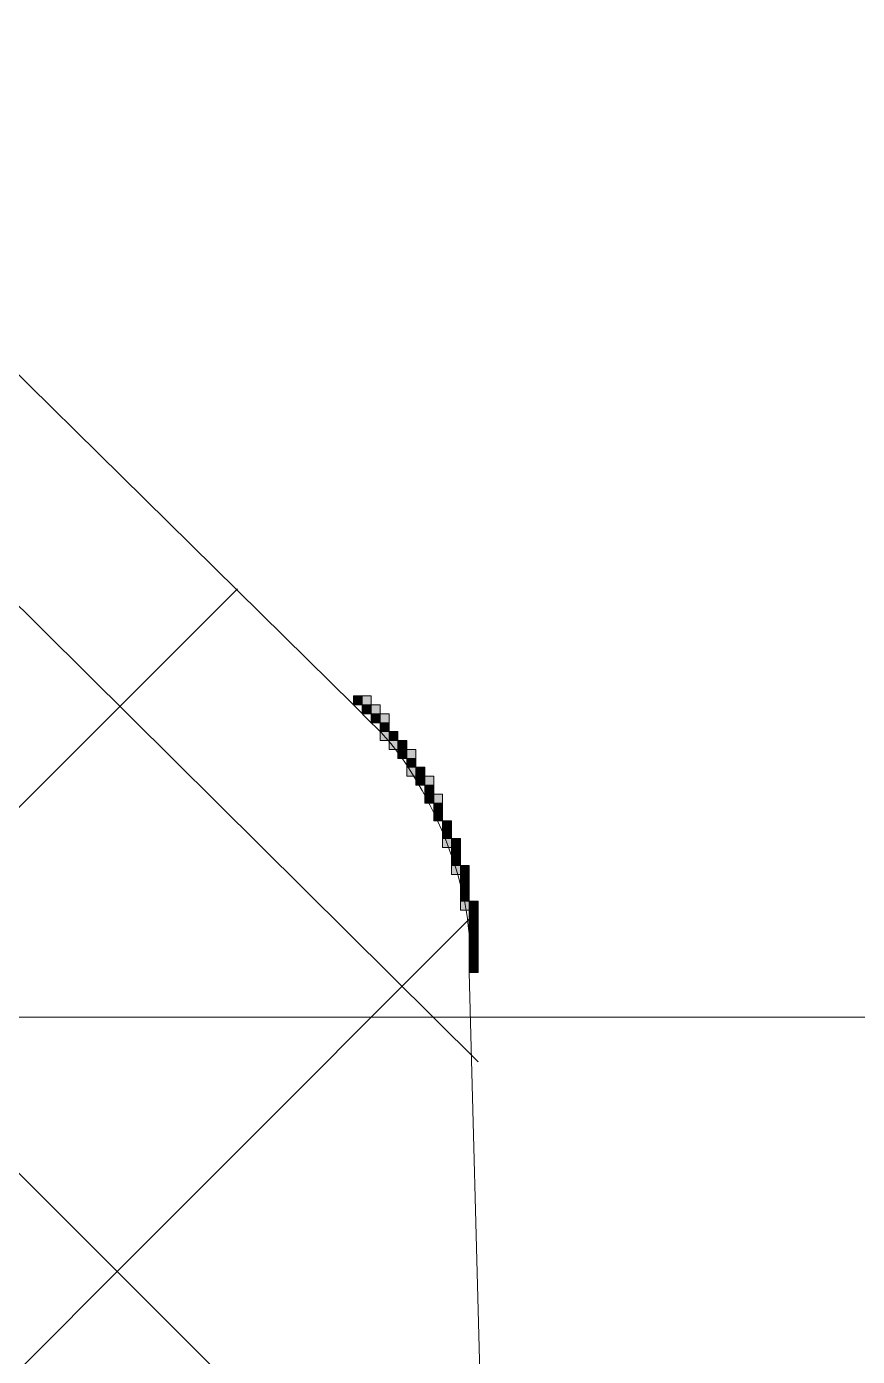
# Model space of a CAD drawing. Header units: inches. Extents: x 11 to 682, y 148 to 1119.
# Drawn here: x 333.38 to 338.97, y 848.22 to 857.16 of the extents above; entities that cross this region are included whole.
import ezdxf

# ---------------------------------------------------------------- set-up
doc = ezdxf.new("R2010")
doc.units = ezdxf.units.IN
doc.header["$MEASUREMENT"] = 0
doc.layers.add('图层 1', color=7, linetype='Continuous')

msp = doc.modelspace()

# ---------------------------------------------------------------- hatches: boundary and pattern name
at = {"layer": '图层 1', "true_color": 0xffffff}
h = msp.add_hatch(color=7, dxfattribs=at)
h.dxf.hatch_style = 2
h.paths.add_polyline_path([(335.5801, 852.6001), (335.6401, 852.6001), (335.6401, 852.6602), (335.5801, 852.6602)])
h = msp.add_hatch(color=7, dxfattribs=at)
h.dxf.hatch_style = 2
h.paths.add_polyline_path([(335.5801, 852.6001), (335.6401, 852.6001), (335.6401, 852.6602), (335.5801, 852.6602)])
h = msp.add_hatch(color=7, dxfattribs=at)
h.dxf.hatch_style = 2
h.paths.add_polyline_path([(335.6401, 852.54), (335.7002, 852.54), (335.7002, 852.6602), (335.6401, 852.6602)])
h = msp.add_hatch(color=7, dxfattribs=at)
h.dxf.hatch_style = 2
h.paths.add_polyline_path([(335.6401, 852.54), (335.7002, 852.54), (335.7002, 852.6001), (335.6401, 852.6001)])
h = msp.add_hatch(color=7, dxfattribs=at)
h.dxf.hatch_style = 2
h.paths.add_polyline_path([(335.6401, 852.54), (335.7002, 852.54), (335.7002, 852.6001), (335.6401, 852.6001)])
h = msp.add_hatch(color=7, dxfattribs=at)
h.dxf.hatch_style = 2
h.paths.add_polyline_path([(335.6401, 852.54), (335.7002, 852.54), (335.7002, 852.6001), (335.6401, 852.6001)])
h = msp.add_hatch(color=7, dxfattribs=at)
h.dxf.hatch_style = 2
h.paths.add_polyline_path([(335.7002, 852.48), (335.7598, 852.48), (335.7598, 852.6001), (335.7002, 852.6001)])
h = msp.add_hatch(color=7, dxfattribs=at)
h.dxf.hatch_style = 2
h.paths.add_polyline_path([(335.7002, 852.48), (335.7598, 852.48), (335.7598, 852.54), (335.7002, 852.54)])
h = msp.add_hatch(color=7, dxfattribs=at)
h.dxf.hatch_style = 2
h.paths.add_polyline_path([(335.7002, 852.48), (335.7598, 852.48), (335.7598, 852.54), (335.7002, 852.54)])
h = msp.add_hatch(color=7, dxfattribs=at)
h.dxf.hatch_style = 2
h.paths.add_polyline_path([(335.7002, 852.48), (335.7598, 852.48), (335.7598, 852.54), (335.7002, 852.54)])
h = msp.add_hatch(color=7, dxfattribs=at)
h.dxf.hatch_style = 2
h.paths.add_polyline_path([(335.7002, 852.48), (335.7598, 852.48), (335.7598, 852.54), (335.7002, 852.54)])
h = msp.add_hatch(color=7, dxfattribs=at)
h.dxf.hatch_style = 2
h.paths.add_polyline_path([(335.7598, 852.4199), (335.8198, 852.4199), (335.8198, 852.54), (335.7598, 852.54)])
h = msp.add_hatch(color=7, dxfattribs=at)
h.dxf.hatch_style = 2
h.paths.add_polyline_path([(335.7598, 852.4199), (335.8198, 852.4199), (335.8198, 852.48), (335.7598, 852.48)])
h = msp.add_hatch(color=7, dxfattribs=at)
h.dxf.hatch_style = 2
h.paths.add_polyline_path([(335.7598, 852.4199), (335.8198, 852.4199), (335.8198, 852.48), (335.7598, 852.48)])
h = msp.add_hatch(color=7, dxfattribs=at)
h.dxf.hatch_style = 2
h.paths.add_polyline_path([(335.7598, 852.4199), (335.8198, 852.4199), (335.8198, 852.48), (335.7598, 852.48)])
h = msp.add_hatch(color=7, dxfattribs=at)
h.dxf.hatch_style = 2
h.paths.add_polyline_path([(335.7598, 852.3599), (335.8799, 852.3599), (335.8799, 852.4199), (335.7598, 852.4199)])
h = msp.add_hatch(color=7, dxfattribs=at)
h.dxf.hatch_style = 2
h.paths.add_polyline_path([(335.8198, 852.2998), (335.8799, 852.2998), (335.8799, 852.4199), (335.8198, 852.4199)])
h = msp.add_hatch(color=7, dxfattribs=at)
h.dxf.hatch_style = 2
h.paths.add_polyline_path([(335.8198, 852.3599), (335.8799, 852.3599), (335.8799, 852.4199), (335.8198, 852.4199)])
h = msp.add_hatch(color=7, dxfattribs=at)
h.dxf.hatch_style = 2
h.paths.add_polyline_path([(335.8198, 852.3599), (335.8799, 852.3599), (335.8799, 852.4199), (335.8198, 852.4199)])
h = msp.add_hatch(color=7, dxfattribs=at)
h.dxf.hatch_style = 2
h.paths.add_polyline_path([(335.8198, 852.2998), (335.9399, 852.2998), (335.9399, 852.3599), (335.8198, 852.3599)])
h = msp.add_hatch(color=7, dxfattribs=at)
h.dxf.hatch_style = 2
h.paths.add_polyline_path([(335.8799, 852.2402), (335.9399, 852.2402), (335.9399, 852.3599), (335.8799, 852.3599)])
h = msp.add_hatch(color=7, dxfattribs=at)
h.dxf.hatch_style = 2
h.paths.add_polyline_path([(335.8799, 852.2998), (335.9399, 852.2998), (335.9399, 852.3599), (335.8799, 852.3599)])
h = msp.add_hatch(color=7, dxfattribs=at)
h.dxf.hatch_style = 2
h.paths.add_polyline_path([(335.8799, 852.2402), (336, 852.2402), (336, 852.2998), (335.8799, 852.2998)])
h = msp.add_hatch(color=7, dxfattribs=at)
h.dxf.hatch_style = 2
h.paths.add_polyline_path([(335.8799, 852.2402), (335.9399, 852.2402), (335.9399, 852.2998), (335.8799, 852.2998)])
h = msp.add_hatch(color=7, dxfattribs=at)
h.dxf.hatch_style = 2
h.paths.add_polyline_path([(335.9399, 852.1802), (336, 852.1802), (336, 852.2998), (335.9399, 852.2998)])
h = msp.add_hatch(color=7, dxfattribs=at)
h.dxf.hatch_style = 2
h.paths.add_polyline_path([(335.9399, 852.1802), (336, 852.1802), (336, 852.2402), (335.9399, 852.2402)])
h = msp.add_hatch(color=7, dxfattribs=at)
h.dxf.hatch_style = 2
h.paths.add_polyline_path([(335.9399, 852.1802), (336, 852.1802), (336, 852.2402), (335.9399, 852.2402)])
h = msp.add_hatch(color=7, dxfattribs=at)
h.dxf.hatch_style = 2
h.paths.add_polyline_path([(335.9399, 852.1802), (336, 852.1802), (336, 852.2402), (335.9399, 852.2402)])
h = msp.add_hatch(color=7, dxfattribs=at)
h.dxf.hatch_style = 2
h.paths.add_polyline_path([(335.9399, 852.1201), (336.0601, 852.1201), (336.0601, 852.1802), (335.9399, 852.1802)])
h = msp.add_hatch(color=7, dxfattribs=at)
h.dxf.hatch_style = 2
h.paths.add_polyline_path([(336, 852.0601), (336.0601, 852.0601), (336.0601, 852.1802), (336, 852.1802)])
h = msp.add_hatch(color=7, dxfattribs=at)
h.dxf.hatch_style = 2
h.paths.add_polyline_path([(336, 852.1201), (336.0601, 852.1201), (336.0601, 852.1802), (336, 852.1802)])
h = msp.add_hatch(color=7, dxfattribs=at)
h.dxf.hatch_style = 2
h.paths.add_polyline_path([(336, 852.0601), (336.0601, 852.0601), (336.0601, 852.1201), (336, 852.1201)])
h = msp.add_hatch(color=7, dxfattribs=at)
h.dxf.hatch_style = 2
h.paths.add_polyline_path([(336, 852.0601), (336.0601, 852.0601), (336.0601, 852.1201), (336, 852.1201)])
h = msp.add_hatch(color=7, dxfattribs=at)
h.dxf.hatch_style = 2
h.paths.add_polyline_path([(336, 852.0601), (336.0601, 852.0601), (336.0601, 852.1201), (336, 852.1201)])
h = msp.add_hatch(color=7, dxfattribs=at)
h.dxf.hatch_style = 2
h.paths.add_polyline_path([(336.0601, 852), (336.1201, 852), (336.1201, 852.1201), (336.0601, 852.1201)])
h = msp.add_hatch(color=7, dxfattribs=at)
h.dxf.hatch_style = 2
h.paths.add_polyline_path([(336.0601, 851.9399), (336.1201, 851.9399), (336.1201, 852.0601), (336.0601, 852.0601)])
h = msp.add_hatch(color=7, dxfattribs=at)
h.dxf.hatch_style = 2
h.paths.add_polyline_path([(336.0601, 852), (336.1201, 852), (336.1201, 852.0601), (336.0601, 852.0601)])
h = msp.add_hatch(color=7, dxfattribs=at)
h.dxf.hatch_style = 2
h.paths.add_polyline_path([(336.0601, 852), (336.1201, 852), (336.1201, 852.0601), (336.0601, 852.0601)])
h = msp.add_hatch(color=7, dxfattribs=at)
h.dxf.hatch_style = 2
h.paths.add_polyline_path([(336.0601, 851.9399), (336.1201, 851.9399), (336.1201, 852), (336.0601, 852)])
h = msp.add_hatch(color=7, dxfattribs=at)
h.dxf.hatch_style = 2
h.paths.add_polyline_path([(336.0601, 851.9399), (336.1201, 851.9399), (336.1201, 852), (336.0601, 852)])
h = msp.add_hatch(color=7, dxfattribs=at)
h.dxf.hatch_style = 2
h.paths.add_polyline_path([(336.1201, 851.8799), (336.1802, 851.8799), (336.1802, 852), (336.1201, 852)])
h = msp.add_hatch(color=7, dxfattribs=at)
h.dxf.hatch_style = 2
h.paths.add_polyline_path([(336.1201, 851.8198), (336.1802, 851.8198), (336.1802, 851.9399), (336.1201, 851.9399)])
h = msp.add_hatch(color=7, dxfattribs=at)
h.dxf.hatch_style = 2
h.paths.add_polyline_path([(336.1201, 851.8799), (336.1802, 851.8799), (336.1802, 851.9399), (336.1201, 851.9399)])
h = msp.add_hatch(color=7, dxfattribs=at)
h.dxf.hatch_style = 2
h.paths.add_polyline_path([(336.1201, 851.8799), (336.1802, 851.8799), (336.1802, 851.9399), (336.1201, 851.9399)])
h = msp.add_hatch(color=7, dxfattribs=at)
h.dxf.hatch_style = 2
h.paths.add_polyline_path([(336.1201, 851.8198), (336.1802, 851.8198), (336.1802, 851.8799), (336.1201, 851.8799)])
h = msp.add_hatch(color=7, dxfattribs=at)
h.dxf.hatch_style = 2
h.paths.add_polyline_path([(336.1201, 851.8198), (336.1802, 851.8198), (336.1802, 851.8799), (336.1201, 851.8799)])
h = msp.add_hatch(color=7, dxfattribs=at)
h.dxf.hatch_style = 2
h.paths.add_polyline_path([(336.1201, 851.8198), (336.1802, 851.8198), (336.1802, 851.8799), (336.1201, 851.8799)])
h = msp.add_hatch(color=7, dxfattribs=at)
h.dxf.hatch_style = 2
h.paths.add_polyline_path([(336.1802, 851.7002), (336.2402, 851.7002), (336.2402, 851.8198), (336.1802, 851.8198)])
h = msp.add_hatch(color=7, dxfattribs=at)
h.dxf.hatch_style = 2
h.paths.add_polyline_path([(336.1802, 851.7598), (336.2402, 851.7598), (336.2402, 851.8198), (336.1802, 851.8198)])
h = msp.add_hatch(color=7, dxfattribs=at)
h.dxf.hatch_style = 2
h.paths.add_polyline_path([(336.1802, 851.7598), (336.2402, 851.7598), (336.2402, 851.8198), (336.1802, 851.8198)])
h = msp.add_hatch(color=7, dxfattribs=at)
h.dxf.hatch_style = 2
h.paths.add_polyline_path([(336.1802, 851.7598), (336.2402, 851.7598), (336.2402, 851.8198), (336.1802, 851.8198)])
h = msp.add_hatch(color=7, dxfattribs=at)
h.dxf.hatch_style = 2
h.paths.add_polyline_path([(336.1802, 851.7002), (336.2402, 851.7002), (336.2402, 851.7603), (336.1802, 851.7603)])
h = msp.add_hatch(color=7, dxfattribs=at)
h.dxf.hatch_style = 2
h.paths.add_polyline_path([(336.1802, 851.7002), (336.2402, 851.7002), (336.2402, 851.7603), (336.1802, 851.7603)])
h = msp.add_hatch(color=7, dxfattribs=at)
h.dxf.hatch_style = 2
h.paths.add_polyline_path([(336.1802, 851.7002), (336.2402, 851.7002), (336.2402, 851.7603), (336.1802, 851.7603)])
h = msp.add_hatch(color=7, dxfattribs=at)
h.dxf.hatch_style = 2
h.paths.add_polyline_path([(336.1802, 851.6401), (336.2998, 851.6401), (336.2998, 851.7002), (336.1802, 851.7002)])
h = msp.add_hatch(color=7, dxfattribs=at)
h.dxf.hatch_style = 2
h.paths.add_polyline_path([(336.2402, 851.5801), (336.2998, 851.5801), (336.2998, 851.7002), (336.2402, 851.7002)])
h = msp.add_hatch(color=7, dxfattribs=at)
h.dxf.hatch_style = 2
h.paths.add_polyline_path([(336.2402, 851.6401), (336.2998, 851.6401), (336.2998, 851.7002), (336.2402, 851.7002)])
h = msp.add_hatch(color=7, dxfattribs=at)
h.dxf.hatch_style = 2
h.paths.add_polyline_path([(336.2402, 851.52), (336.2998, 851.52), (336.2998, 851.6401), (336.2402, 851.6401)])
h = msp.add_hatch(color=7, dxfattribs=at)
h.dxf.hatch_style = 2
h.paths.add_polyline_path([(336.2402, 851.5801), (336.2998, 851.5801), (336.2998, 851.6401), (336.2402, 851.6401)])
h = msp.add_hatch(color=7, dxfattribs=at)
h.dxf.hatch_style = 2
h.paths.add_polyline_path([(336.2402, 851.5801), (336.2998, 851.5801), (336.2998, 851.6401), (336.2402, 851.6401)])
h = msp.add_hatch(color=7, dxfattribs=at)
h.dxf.hatch_style = 2
h.paths.add_polyline_path([(336.2402, 851.52), (336.2998, 851.52), (336.2998, 851.5801), (336.2402, 851.5801)])
h = msp.add_hatch(color=7, dxfattribs=at)
h.dxf.hatch_style = 2
h.paths.add_polyline_path([(336.2402, 851.52), (336.2998, 851.52), (336.2998, 851.5801), (336.2402, 851.5801)])
h = msp.add_hatch(color=7, dxfattribs=at)
h.dxf.hatch_style = 2
h.paths.add_polyline_path([(336.2402, 851.52), (336.2998, 851.52), (336.2998, 851.5801), (336.2402, 851.5801)])
h = msp.add_hatch(color=7, dxfattribs=at)
h.dxf.hatch_style = 2
h.paths.add_polyline_path([(336.2402, 851.46), (336.3599, 851.46), (336.3599, 851.52), (336.2402, 851.52)])
h = msp.add_hatch(color=7, dxfattribs=at)
h.dxf.hatch_style = 2
h.paths.add_polyline_path([(336.2998, 851.3999), (336.3599, 851.3999), (336.3599, 851.52), (336.2998, 851.52)])
h = msp.add_hatch(color=7, dxfattribs=at)
h.dxf.hatch_style = 2
h.paths.add_polyline_path([(336.2998, 851.46), (336.3599, 851.46), (336.3599, 851.52), (336.2998, 851.52)])
h = msp.add_hatch(color=7, dxfattribs=at)
h.dxf.hatch_style = 2
h.paths.add_polyline_path([(336.2998, 851.3398), (336.3599, 851.3398), (336.3599, 851.46), (336.2998, 851.46)])
h = msp.add_hatch(color=7, dxfattribs=at)
h.dxf.hatch_style = 2
h.paths.add_polyline_path([(336.2998, 851.3999), (336.3599, 851.3999), (336.3599, 851.46), (336.2998, 851.46)])
h = msp.add_hatch(color=7, dxfattribs=at)
h.dxf.hatch_style = 2
h.paths.add_polyline_path([(336.2998, 851.3999), (336.3599, 851.3999), (336.3599, 851.46), (336.2998, 851.46)])
h = msp.add_hatch(color=7, dxfattribs=at)
h.dxf.hatch_style = 2
h.paths.add_polyline_path([(336.2998, 851.2803), (336.3599, 851.2803), (336.3599, 851.3999), (336.2998, 851.3999)])
h = msp.add_hatch(color=7, dxfattribs=at)
h.dxf.hatch_style = 2
h.paths.add_polyline_path([(336.2998, 851.3398), (336.3599, 851.3398), (336.3599, 851.3999), (336.2998, 851.3999)])
h = msp.add_hatch(color=7, dxfattribs=at)
h.dxf.hatch_style = 2
h.paths.add_polyline_path([(336.2998, 851.3398), (336.3599, 851.3398), (336.3599, 851.3999), (336.2998, 851.3999)])
h = msp.add_hatch(color=7, dxfattribs=at)
h.dxf.hatch_style = 2
h.paths.add_polyline_path([(336.2998, 851.2803), (336.3599, 851.2803), (336.3599, 851.3398), (336.2998, 851.3398)])
h = msp.add_hatch(color=7, dxfattribs=at)
h.dxf.hatch_style = 2
h.paths.add_polyline_path([(336.2998, 851.2803), (336.3599, 851.2803), (336.3599, 851.3398), (336.2998, 851.3398)])
h = msp.add_hatch(color=7, dxfattribs=at)
h.dxf.hatch_style = 2
h.paths.add_polyline_path([(336.2998, 851.2197), (336.4199, 851.2197), (336.4199, 851.2798), (336.2998, 851.2798)])
h = msp.add_hatch(color=7, dxfattribs=at)
h.dxf.hatch_style = 2
h.paths.add_polyline_path([(336.3599, 851.1602), (336.4199, 851.1602), (336.4199, 851.2798), (336.3599, 851.2798)])
h = msp.add_hatch(color=7, dxfattribs=at)
h.dxf.hatch_style = 2
h.paths.add_polyline_path([(336.3599, 851.2197), (336.4199, 851.2197), (336.4199, 851.2798), (336.3599, 851.2798)])
h = msp.add_hatch(color=7, dxfattribs=at)
h.dxf.hatch_style = 2
h.paths.add_polyline_path([(336.3599, 851.1001), (336.4199, 851.1001), (336.4199, 851.2197), (336.3599, 851.2197)])
h = msp.add_hatch(color=7, dxfattribs=at)
h.dxf.hatch_style = 2
h.paths.add_polyline_path([(336.3599, 851.1602), (336.4199, 851.1602), (336.4199, 851.2197), (336.3599, 851.2197)])
h = msp.add_hatch(color=7, dxfattribs=at)
h.dxf.hatch_style = 2
h.paths.add_polyline_path([(336.3599, 851.1602), (336.4199, 851.1602), (336.4199, 851.2197), (336.3599, 851.2197)])
h = msp.add_hatch(color=7, dxfattribs=at)
h.dxf.hatch_style = 2
h.paths.add_polyline_path([(336.3599, 851.04), (336.4199, 851.04), (336.4199, 851.1602), (336.3599, 851.1602)])
h = msp.add_hatch(color=7, dxfattribs=at)
h.dxf.hatch_style = 2
h.paths.add_polyline_path([(336.3599, 851.1001), (336.4199, 851.1001), (336.4199, 851.1602), (336.3599, 851.1602)])
h = msp.add_hatch(color=7, dxfattribs=at)
h.dxf.hatch_style = 2
h.paths.add_polyline_path([(336.3599, 851.1001), (336.4199, 851.1001), (336.4199, 851.1602), (336.3599, 851.1602)])
h = msp.add_hatch(color=7, dxfattribs=at)
h.dxf.hatch_style = 2
h.paths.add_polyline_path([(336.3599, 850.98), (336.4199, 850.98), (336.4199, 851.1001), (336.3599, 851.1001)])
h = msp.add_hatch(color=7, dxfattribs=at)
h.dxf.hatch_style = 2
h.paths.add_polyline_path([(336.3599, 851.04), (336.4199, 851.04), (336.4199, 851.1001), (336.3599, 851.1001)])
h = msp.add_hatch(color=7, dxfattribs=at)
h.dxf.hatch_style = 2
h.paths.add_polyline_path([(336.3599, 851.04), (336.4199, 851.04), (336.4199, 851.1001), (336.3599, 851.1001)])
h = msp.add_hatch(color=7, dxfattribs=at)
h.dxf.hatch_style = 2
h.paths.add_polyline_path([(336.3599, 850.9199), (336.4199, 850.9199), (336.4199, 851.04), (336.3599, 851.04)])
h = msp.add_hatch(color=7, dxfattribs=at)
h.dxf.hatch_style = 2
h.paths.add_polyline_path([(336.3599, 850.98), (336.4199, 850.98), (336.4199, 851.04), (336.3599, 851.04)])
h = msp.add_hatch(color=7, dxfattribs=at)
h.dxf.hatch_style = 2
h.paths.add_polyline_path([(336.3599, 850.8599), (336.4199, 850.8599), (336.4199, 850.98), (336.3599, 850.98)])
h = msp.add_hatch(color=7, dxfattribs=at)
h.dxf.hatch_style = 2
h.paths.add_polyline_path([(336.3599, 850.9199), (336.4199, 850.9199), (336.4199, 850.98), (336.3599, 850.98)])
h = msp.add_hatch(color=7, dxfattribs=at)
h.dxf.hatch_style = 2
h.paths.add_polyline_path([(336.3599, 850.9199), (336.4199, 850.9199), (336.4199, 850.98), (336.3599, 850.98)])
h = msp.add_hatch(color=7, dxfattribs=at)
h.dxf.hatch_style = 2
h.paths.add_polyline_path([(336.3599, 850.7998), (336.4199, 850.7998), (336.4199, 850.9199), (336.3599, 850.9199)])
h = msp.add_hatch(color=7, dxfattribs=at)
h.dxf.hatch_style = 2
h.paths.add_polyline_path([(336.3599, 850.8599), (336.4199, 850.8599), (336.4199, 850.9199), (336.3599, 850.9199)])
h = msp.add_hatch(color=7, dxfattribs=at)
h.dxf.hatch_style = 2
h.paths.add_polyline_path([(336.3599, 850.8599), (336.4199, 850.8599), (336.4199, 850.9199), (336.3599, 850.9199)])
h = msp.add_hatch(color=7, dxfattribs=at)
h.dxf.hatch_style = 2
h.paths.add_polyline_path([(336.3599, 850.7998), (336.4199, 850.7998), (336.4199, 850.8599), (336.3599, 850.8599)])
h = msp.add_hatch(color=7, dxfattribs=at)
h.dxf.hatch_style = 2
h.paths.add_polyline_path([(336.3599, 850.7998), (336.4199, 850.7998), (336.4199, 850.8599), (336.3599, 850.8599)])
h = msp.add_hatch(color=7, dxfattribs=at)
h.dxf.hatch_style = 2
h.paths.add_polyline_path([(336.3599, 850.7998), (336.4199, 850.7998), (336.4199, 850.8599), (336.3599, 850.8599)])

# ---------------------------------------------------------------- linework, layer by layer
at = {"layer": '图层 1', "color": 7, "lineweight": 18, "true_color": 0xffffff}
for points in [[(325.6196, 857.1597), (336.48, 846.2998)], [(329.3999, 857.1597), (336.4199, 850.1997)], [(331.6802, 856.4399), (335.5801, 852.6001)], [(331.6802, 856.4399), (335.5801, 852.6001)], [(330.8999, 849.4795), (334.7998, 853.3794)], [(331.02, 845.8193), (336.3599, 851.1597)], [(336.3599, 850.7998), (338.5801, 766.7998)], [(336.3599, 850.7998), (338.5801, 766.7998)], [(284.46, 850.5), (353.1602, 850.5)]]:
    msp.add_lwpolyline(points, dxfattribs=at)
at = {"layer": '图层 1', "lineweight": 0}
for points in [[(335.5801, 852.6001), (335.6401, 852.6001), (335.6401, 852.6602), (335.5801, 852.6602), (335.5801, 852.6001)], [(335.5801, 852.6001), (335.6401, 852.6001), (335.6401, 852.6602), (335.5801, 852.6602), (335.5801, 852.6001)], [(335.6401, 852.54), (335.7002, 852.54), (335.7002, 852.6602), (335.6401, 852.6602), (335.6401, 852.54)], [(335.6401, 852.54), (335.7002, 852.54), (335.7002, 852.6001), (335.6401, 852.6001), (335.6401, 852.54)], [(335.6401, 852.54), (335.7002, 852.54), (335.7002, 852.6001), (335.6401, 852.6001), (335.6401, 852.54)], [(335.6401, 852.54), (335.7002, 852.54), (335.7002, 852.6001), (335.6401, 852.6001), (335.6401, 852.54)], [(335.7002, 852.48), (335.7598, 852.48), (335.7598, 852.6001), (335.7002, 852.6001), (335.7002, 852.48)], [(335.7002, 852.48), (335.7598, 852.48), (335.7598, 852.54), (335.7002, 852.54), (335.7002, 852.48)], [(335.7002, 852.48), (335.7598, 852.48), (335.7598, 852.54), (335.7002, 852.54), (335.7002, 852.48)], [(335.7002, 852.48), (335.7598, 852.48), (335.7598, 852.54), (335.7002, 852.54), (335.7002, 852.48)], [(335.7002, 852.48), (335.7598, 852.48), (335.7598, 852.54), (335.7002, 852.54), (335.7002, 852.48)], [(335.7598, 852.4199), (335.8198, 852.4199), (335.8198, 852.54), (335.7598, 852.54), (335.7598, 852.4199)], [(335.7598, 852.4199), (335.8198, 852.4199), (335.8198, 852.48), (335.7598, 852.48), (335.7598, 852.4199)], [(335.7598, 852.4199), (335.8198, 852.4199), (335.8198, 852.48), (335.7598, 852.48), (335.7598, 852.4199)], [(335.7598, 852.4199), (335.8198, 852.4199), (335.8198, 852.48), (335.7598, 852.48), (335.7598, 852.4199)], [(335.7598, 852.3599), (335.8799, 852.3599), (335.8799, 852.4199), (335.7598, 852.4199), (335.7598, 852.3599)], [(335.8198, 852.2998), (335.8799, 852.2998), (335.8799, 852.4199), (335.8198, 852.4199), (335.8198, 852.2998)], [(335.8198, 852.3599), (335.8799, 852.3599), (335.8799, 852.4199), (335.8198, 852.4199), (335.8198, 852.3599)], [(335.8198, 852.3599), (335.8799, 852.3599), (335.8799, 852.4199), (335.8198, 852.4199), (335.8198, 852.3599)], [(335.8198, 852.2998), (335.9399, 852.2998), (335.9399, 852.3599), (335.8198, 852.3599), (335.8198, 852.2998)], [(335.8799, 852.2402), (335.9399, 852.2402), (335.9399, 852.3599), (335.8799, 852.3599), (335.8799, 852.2402)], [(335.8799, 852.2998), (335.9399, 852.2998), (335.9399, 852.3599), (335.8799, 852.3599), (335.8799, 852.2998)], [(335.8799, 852.2402), (336, 852.2402), (336, 852.2998), (335.8799, 852.2998), (335.8799, 852.2402)], [(335.8799, 852.2402), (335.9399, 852.2402), (335.9399, 852.2998), (335.8799, 852.2998), (335.8799, 852.2402)], [(335.9399, 852.1802), (336, 852.1802), (336, 852.2998), (335.9399, 852.2998), (335.9399, 852.1802)], [(335.9399, 852.1802), (336, 852.1802), (336, 852.2402), (335.9399, 852.2402), (335.9399, 852.1802)], [(335.9399, 852.1802), (336, 852.1802), (336, 852.2402), (335.9399, 852.2402), (335.9399, 852.1802)], [(335.9399, 852.1802), (336, 852.1802), (336, 852.2402), (335.9399, 852.2402), (335.9399, 852.1802)], [(335.9399, 852.1201), (336.0601, 852.1201), (336.0601, 852.1802), (335.9399, 852.1802), (335.9399, 852.1201)], [(336, 852.0601), (336.0601, 852.0601), (336.0601, 852.1802), (336, 852.1802), (336, 852.0601)], [(336, 852.1201), (336.0601, 852.1201), (336.0601, 852.1802), (336, 852.1802), (336, 852.1201)], [(336, 852.0601), (336.0601, 852.0601), (336.0601, 852.1201), (336, 852.1201), (336, 852.0601)], [(336, 852.0601), (336.0601, 852.0601), (336.0601, 852.1201), (336, 852.1201), (336, 852.0601)], [(336, 852.0601), (336.0601, 852.0601), (336.0601, 852.1201), (336, 852.1201), (336, 852.0601)], [(336.0601, 852), (336.1201, 852), (336.1201, 852.1201), (336.0601, 852.1201), (336.0601, 852)], [(336.0601, 851.9399), (336.1201, 851.9399), (336.1201, 852.0601), (336.0601, 852.0601), (336.0601, 851.9399)], [(336.0601, 852), (336.1201, 852), (336.1201, 852.0601), (336.0601, 852.0601), (336.0601, 852)], [(336.0601, 852), (336.1201, 852), (336.1201, 852.0601), (336.0601, 852.0601), (336.0601, 852)], [(336.0601, 851.9399), (336.1201, 851.9399), (336.1201, 852), (336.0601, 852), (336.0601, 851.9399)], [(336.0601, 851.9399), (336.1201, 851.9399), (336.1201, 852), (336.0601, 852), (336.0601, 851.9399)], [(336.1201, 851.8799), (336.1802, 851.8799), (336.1802, 852), (336.1201, 852), (336.1201, 851.8799)], [(336.1201, 851.8198), (336.1802, 851.8198), (336.1802, 851.9399), (336.1201, 851.9399), (336.1201, 851.8198)], [(336.1201, 851.8799), (336.1802, 851.8799), (336.1802, 851.9399), (336.1201, 851.9399), (336.1201, 851.8799)], [(336.1201, 851.8799), (336.1802, 851.8799), (336.1802, 851.9399), (336.1201, 851.9399), (336.1201, 851.8799)], [(336.1201, 851.8198), (336.1802, 851.8198), (336.1802, 851.8799), (336.1201, 851.8799), (336.1201, 851.8198)], [(336.1201, 851.8198), (336.1802, 851.8198), (336.1802, 851.8799), (336.1201, 851.8799), (336.1201, 851.8198)], [(336.1201, 851.8198), (336.1802, 851.8198), (336.1802, 851.8799), (336.1201, 851.8799), (336.1201, 851.8198)], [(336.1802, 851.7002), (336.2402, 851.7002), (336.2402, 851.8198), (336.1802, 851.8198), (336.1802, 851.7002)], [(336.1802, 851.7598), (336.2402, 851.7598), (336.2402, 851.8198), (336.1802, 851.8198), (336.1802, 851.7598)], [(336.1802, 851.7598), (336.2402, 851.7598), (336.2402, 851.8198), (336.1802, 851.8198), (336.1802, 851.7598)], [(336.1802, 851.7598), (336.2402, 851.7598), (336.2402, 851.8198), (336.1802, 851.8198), (336.1802, 851.7598)], [(336.1802, 851.7002), (336.2402, 851.7002), (336.2402, 851.7603), (336.1802, 851.7603), (336.1802, 851.7002)], [(336.1802, 851.7002), (336.2402, 851.7002), (336.2402, 851.7603), (336.1802, 851.7603), (336.1802, 851.7002)], [(336.1802, 851.7002), (336.2402, 851.7002), (336.2402, 851.7603), (336.1802, 851.7603), (336.1802, 851.7002)], [(336.1802, 851.6401), (336.2998, 851.6401), (336.2998, 851.7002), (336.1802, 851.7002), (336.1802, 851.6401)], [(336.2402, 851.5801), (336.2998, 851.5801), (336.2998, 851.7002), (336.2402, 851.7002), (336.2402, 851.5801)], [(336.2402, 851.6401), (336.2998, 851.6401), (336.2998, 851.7002), (336.2402, 851.7002), (336.2402, 851.6401)], [(336.2402, 851.52), (336.2998, 851.52), (336.2998, 851.6401), (336.2402, 851.6401), (336.2402, 851.52)], [(336.2402, 851.5801), (336.2998, 851.5801), (336.2998, 851.6401), (336.2402, 851.6401), (336.2402, 851.5801)], [(336.2402, 851.5801), (336.2998, 851.5801), (336.2998, 851.6401), (336.2402, 851.6401), (336.2402, 851.5801)], [(336.2402, 851.52), (336.2998, 851.52), (336.2998, 851.5801), (336.2402, 851.5801), (336.2402, 851.52)], [(336.2402, 851.52), (336.2998, 851.52), (336.2998, 851.5801), (336.2402, 851.5801), (336.2402, 851.52)], [(336.2402, 851.52), (336.2998, 851.52), (336.2998, 851.5801), (336.2402, 851.5801), (336.2402, 851.52)], [(336.2402, 851.46), (336.3599, 851.46), (336.3599, 851.52), (336.2402, 851.52), (336.2402, 851.46)], [(336.2998, 851.3999), (336.3599, 851.3999), (336.3599, 851.52), (336.2998, 851.52), (336.2998, 851.3999)], [(336.2998, 851.46), (336.3599, 851.46), (336.3599, 851.52), (336.2998, 851.52), (336.2998, 851.46)], [(336.2998, 851.3398), (336.3599, 851.3398), (336.3599, 851.46), (336.2998, 851.46), (336.2998, 851.3398)], [(336.2998, 851.3999), (336.3599, 851.3999), (336.3599, 851.46), (336.2998, 851.46), (336.2998, 851.3999)], [(336.2998, 851.3999), (336.3599, 851.3999), (336.3599, 851.46), (336.2998, 851.46), (336.2998, 851.3999)], [(336.2998, 851.2803), (336.3599, 851.2803), (336.3599, 851.3999), (336.2998, 851.3999), (336.2998, 851.2803)], [(336.2998, 851.3398), (336.3599, 851.3398), (336.3599, 851.3999), (336.2998, 851.3999), (336.2998, 851.3398)], [(336.2998, 851.3398), (336.3599, 851.3398), (336.3599, 851.3999), (336.2998, 851.3999), (336.2998, 851.3398)], [(336.2998, 851.2803), (336.3599, 851.2803), (336.3599, 851.3398), (336.2998, 851.3398), (336.2998, 851.2803)], [(336.2998, 851.2803), (336.3599, 851.2803), (336.3599, 851.3398), (336.2998, 851.3398), (336.2998, 851.2803)], [(336.2998, 851.2197), (336.4199, 851.2197), (336.4199, 851.2798), (336.2998, 851.2798), (336.2998, 851.2197)], [(336.3599, 851.1602), (336.4199, 851.1602), (336.4199, 851.2798), (336.3599, 851.2798), (336.3599, 851.1602)], [(336.3599, 851.2197), (336.4199, 851.2197), (336.4199, 851.2798), (336.3599, 851.2798), (336.3599, 851.2197)], [(336.3599, 851.1001), (336.4199, 851.1001), (336.4199, 851.2197), (336.3599, 851.2197), (336.3599, 851.1001)], [(336.3599, 851.1602), (336.4199, 851.1602), (336.4199, 851.2197), (336.3599, 851.2197), (336.3599, 851.1602)], [(336.3599, 851.1602), (336.4199, 851.1602), (336.4199, 851.2197), (336.3599, 851.2197), (336.3599, 851.1602)], [(336.3599, 851.04), (336.4199, 851.04), (336.4199, 851.1602), (336.3599, 851.1602), (336.3599, 851.04)], [(336.3599, 851.1001), (336.4199, 851.1001), (336.4199, 851.1602), (336.3599, 851.1602), (336.3599, 851.1001)], [(336.3599, 851.1001), (336.4199, 851.1001), (336.4199, 851.1602), (336.3599, 851.1602), (336.3599, 851.1001)], [(336.3599, 850.98), (336.4199, 850.98), (336.4199, 851.1001), (336.3599, 851.1001), (336.3599, 850.98)], [(336.3599, 851.04), (336.4199, 851.04), (336.4199, 851.1001), (336.3599, 851.1001), (336.3599, 851.04)], [(336.3599, 851.04), (336.4199, 851.04), (336.4199, 851.1001), (336.3599, 851.1001), (336.3599, 851.04)], [(336.3599, 850.9199), (336.4199, 850.9199), (336.4199, 851.04), (336.3599, 851.04), (336.3599, 850.9199)], [(336.3599, 850.98), (336.4199, 850.98), (336.4199, 851.04), (336.3599, 851.04), (336.3599, 850.98)], [(336.3599, 850.8599), (336.4199, 850.8599), (336.4199, 850.98), (336.3599, 850.98), (336.3599, 850.8599)], [(336.3599, 850.9199), (336.4199, 850.9199), (336.4199, 850.98), (336.3599, 850.98), (336.3599, 850.9199)], [(336.3599, 850.9199), (336.4199, 850.9199), (336.4199, 850.98), (336.3599, 850.98), (336.3599, 850.9199)], [(336.3599, 850.7998), (336.4199, 850.7998), (336.4199, 850.9199), (336.3599, 850.9199), (336.3599, 850.7998)], [(336.3599, 850.8599), (336.4199, 850.8599), (336.4199, 850.9199), (336.3599, 850.9199), (336.3599, 850.8599)], [(336.3599, 850.8599), (336.4199, 850.8599), (336.4199, 850.9199), (336.3599, 850.9199), (336.3599, 850.8599)], [(336.3599, 850.7998), (336.4199, 850.7998), (336.4199, 850.8599), (336.3599, 850.8599), (336.3599, 850.7998)], [(336.3599, 850.7998), (336.4199, 850.7998), (336.4199, 850.8599), (336.3599, 850.8599), (336.3599, 850.7998)], [(336.3599, 850.7998), (336.4199, 850.7998), (336.4199, 850.8599), (336.3599, 850.8599), (336.3599, 850.7998)]]:
    msp.add_lwpolyline(points, dxfattribs=at)
at = {"layer": '图层 1', "color": 7, "lineweight": 18, "true_color": 0xffffff}
msp.add_open_spline([(336.3599, 850.7998), (336.3599, 850.7998), (336.3599, 850.9199), (336.3599, 850.9199), (336.3848, 851.4087), (336.0532, 852.1587), (335.7002, 852.48), (335.7002, 852.48), (335.5801, 852.6001), (335.5801, 852.6001)], degree=3, knots=[0, 0, 0, 0, 1, 1, 1, 2, 2, 2, 3, 3, 3, 3], dxfattribs=at)

doc.saveas('drawing.dxf')
